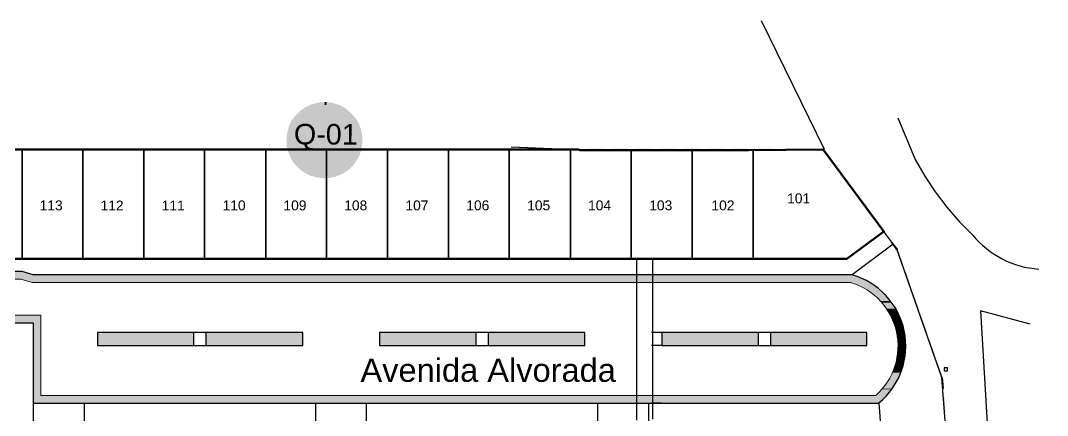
# Model space of a CAD drawing. Extents: x 246293 to 246943, y 9361385 to 9361710.
# Drawn here: x 246783 to 246943.1, y 9361648.3 to 9361709.9 of the extents above; entities that cross this region are included whole.
import ezdxf
from ezdxf.xclip import XClip

# ---------------------------------------------------------------- set-up
doc = ezdxf.new("R2010")
doc.units = 0
doc.header["$XCLIPFRAME"] = 0
doc.styles.add('style0', font='', dxfattribs={"height": 4.19039})
doc.styles.get('style0').set_extended_font_data('Arial')

# ---------------------------------------------------------------- blocks, each defined once
blk = doc.blocks.new('Viewport1')
at = {"linetype": 'Continuous', "lineweight": 25, "true_color": 0x0037dd}
for points in [[(246830.44, 9361697.24), (246829.38, 9361697.13), (246828.38, 9361696.87), (246827.48, 9361696.45), (246826.64, 9361695.87), (246825.9, 9361695.13), (246825.27, 9361694.34), (246824.85, 9361693.39), (246824.59, 9361692.39), (246824.48, 9361691.39), (246824.53, 9361690.33), (246824.8, 9361689.38), (246825.17, 9361688.44), (246825.74, 9361687.54), (246826.48, 9361686.8), (246827.27, 9361686.22), (246828.22, 9361685.75), (246829.22, 9361685.48), (246830.23, 9361685.33), (246831.23, 9361685.38), (246832.23, 9361685.64), (246833.18, 9361686.01), (246834.07, 9361686.59), (246834.81, 9361687.28), (246835.44, 9361688.12), (246835.92, 9361689.02), (246836.18, 9361690.02), (246836.34, 9361691.02), (246836.29, 9361692.02), (246836.08, 9361693.07), (246835.71, 9361694.02), (246835.13, 9361694.87), (246834.44, 9361695.61), (246833.65, 9361696.29), (246832.76, 9361696.76), (246831.75, 9361697.08), (246830.75, 9361697.24), (246830.7, 9361696.76), (246831.65, 9361696.66), (246832.54, 9361696.34), (246833.39, 9361695.92), (246834.18, 9361695.29), (246834.81, 9361694.6), (246835.29, 9361693.81), (246835.65, 9361692.92), (246835.87, 9361691.97), (246835.92, 9361691.02), (246835.76, 9361690.07), (246835.5, 9361689.17), (246835.07, 9361688.33), (246834.49, 9361687.59), (246833.76, 9361686.96), (246832.97, 9361686.43), (246832.12, 9361686.06), (246831.17, 9361685.85), (246830.23, 9361685.8), (246829.28, 9361685.91), (246828.38, 9361686.17), (246827.54, 9361686.59), (246826.75, 9361687.17), (246826.11, 9361687.86), (246825.59, 9361688.65), (246825.17, 9361689.49), (246824.95, 9361690.44), (246824.9, 9361691.39), (246825.01, 9361692.34), (246825.27, 9361693.23), (246825.64, 9361694.08), (246826.22, 9361694.87), (246826.9, 9361695.55), (246827.7, 9361696.08), (246828.54, 9361696.45), (246829.49, 9361696.71), (246830.44, 9361696.76)], [(246830.7, 9361696.76), (246830.44, 9361696.76), (246830.44, 9361697.24), (246830.75, 9361697.24)]]:
    blk.add_hatch(color=162, dxfattribs=at).paths.add_polyline_path(points)
at = {"linetype": 'Continuous', "lineweight": 25, "true_color": 0xfafafa}
for points in [[(246831.49, 9361696.92), (246832.49, 9361696.61), (246828.27, 9361696.61), (246829.33, 9361696.92)], [(246830.44, 9361697.03), (246829.33, 9361696.92), (246831.44, 9361696.92)], [(246831.49, 9361696.92), (246829.33, 9361696.92), (246831.44, 9361696.92)], [(246834.39, 9361695.39), (246835.02, 9361694.6), (246825.74, 9361694.6), (246826.43, 9361695.39)], [(246834.34, 9361695.45), (246834.39, 9361695.39), (246826.43, 9361695.39), (246826.48, 9361695.45)], [(246833.49, 9361696.08), (246834.34, 9361695.45), (246826.48, 9361695.45), (246827.27, 9361696.08)], [(246833.49, 9361696.13), (246833.49, 9361696.08), (246827.27, 9361696.08), (246827.33, 9361696.13)], [(246832.54, 9361696.61), (246833.49, 9361696.13), (246827.33, 9361696.13), (246828.27, 9361696.61)], [(246832.54, 9361696.61), (246828.27, 9361696.61), (246832.49, 9361696.61)], [(246835.6, 9361693.65), (246835.97, 9361692.65), (246824.85, 9361692.65), (246825.17, 9361693.65)], [(246835.07, 9361694.6), (246835.6, 9361693.65), (246825.17, 9361693.65), (246825.22, 9361693.65), (246825.74, 9361694.6)], [(246835.07, 9361694.6), (246825.74, 9361694.6), (246835.02, 9361694.6)], [(246835.97, 9361692.6), (246836.13, 9361691.6), (246824.69, 9361691.6), (246824.85, 9361692.6)], [(246835.97, 9361692.65), (246835.97, 9361692.6), (246824.85, 9361692.6), (246824.85, 9361692.65)], [(246836.13, 9361691.6), (246836.13, 9361691.55), (246824.69, 9361691.55), (246824.69, 9361691.6)], [(246836.13, 9361691.55), (246836.08, 9361690.49), (246824.74, 9361690.49), (246824.69, 9361691.55)], [(246836.08, 9361690.49), (246836.08, 9361690.44), (246824.74, 9361690.44), (246824.74, 9361690.49)], [(246836.08, 9361690.44), (246835.81, 9361689.44), (246825.01, 9361689.44), (246824.74, 9361690.44)], [(246835.81, 9361689.44), (246835.81, 9361689.38), (246825.01, 9361689.38), (246825.01, 9361689.44)], [(246835.81, 9361689.38), (246835.34, 9361688.44), (246825.43, 9361688.44), (246825.01, 9361689.38)], [(246835.34, 9361688.44), (246835.34, 9361688.38), (246825.48, 9361688.38), (246825.43, 9361688.44)], [(246835.34, 9361688.38), (246834.76, 9361687.54), (246826.06, 9361687.54), (246825.48, 9361688.38)], [(246834.76, 9361687.54), (246834.71, 9361687.54), (246826.11, 9361687.54), (246826.06, 9361687.54)], [(246834.71, 9361687.54), (246833.97, 9361686.8), (246826.85, 9361686.8), (246826.11, 9361687.54)], [(246833.97, 9361686.8), (246833.91, 9361686.75), (246826.9, 9361686.75), (246826.85, 9361686.8)], [(246833.91, 9361686.75), (246833.02, 9361686.22), (246827.75, 9361686.22), (246826.9, 9361686.75)], [(246833.02, 9361686.22), (246833.02, 9361686.17), (246827.8, 9361686.17), (246827.75, 9361686.22)], [(246833.02, 9361686.17), (246832.02, 9361685.8), (246828.8, 9361685.8), (246828.75, 9361685.8), (246827.8, 9361686.17)], [(246828.8, 9361685.8), (246830.96, 9361685.59), (246830.91, 9361685.59), (246829.86, 9361685.59)], [(246828.8, 9361685.8), (246830.96, 9361685.59), (246832.02, 9361685.8)]]:
    blk.add_hatch(color=7, dxfattribs=at).paths.add_polyline_path(points)
at = {"linetype": 'Continuous', "lineweight": 0, "true_color": 0x93278f}
for points in [[(246781.57, 9361689.96), (246784.05, 9361689.96), (246784.05, 9361689.65), (246781.57, 9361689.65)], [(246785.32, 9361689.96), (246787.79, 9361689.96), (246787.79, 9361689.65), (246785.32, 9361689.65)], [(246789.06, 9361689.96), (246791.54, 9361689.96), (246791.54, 9361689.65), (246789.06, 9361689.65)], [(246792.8, 9361689.96), (246795.33, 9361689.96), (246795.33, 9361689.65), (246792.8, 9361689.65)], [(246796.54, 9361689.96), (246799.07, 9361689.96), (246799.07, 9361689.65), (246796.54, 9361689.65)], [(246800.29, 9361689.96), (246802.82, 9361689.96), (246802.82, 9361689.65), (246800.29, 9361689.65)], [(246804.08, 9361689.96), (246806.56, 9361689.96), (246806.56, 9361689.65), (246804.08, 9361689.65)], [(246807.82, 9361689.96), (246810.3, 9361689.96), (246810.3, 9361689.65), (246807.82, 9361689.65)], [(246811.57, 9361689.96), (246814.04, 9361689.96), (246814.04, 9361689.65), (246811.57, 9361689.65)], [(246815.31, 9361689.96), (246817.79, 9361689.96), (246817.79, 9361689.65), (246815.31, 9361689.65)], [(246819.05, 9361689.96), (246821.58, 9361689.96), (246821.58, 9361689.65), (246819.05, 9361689.65)], [(246822.79, 9361689.96), (246825.32, 9361689.96), (246825.32, 9361689.65), (246822.79, 9361689.65)], [(246826.54, 9361689.96), (246829.07, 9361689.96), (246829.07, 9361689.65), (246826.54, 9361689.65)], [(246830.33, 9361689.96), (246832.81, 9361689.96), (246832.81, 9361689.65), (246830.33, 9361689.65)], [(246834.07, 9361689.96), (246836.55, 9361689.96), (246836.55, 9361689.65), (246834.07, 9361689.65)], [(246837.82, 9361689.96), (246840.29, 9361689.96), (246840.29, 9361689.65), (246837.82, 9361689.65)], [(246841.56, 9361689.96), (246844.04, 9361689.96), (246844.04, 9361689.65), (246841.56, 9361689.65)], [(246845.3, 9361689.96), (246847.83, 9361689.96), (246847.83, 9361689.65), (246845.3, 9361689.65)], [(246849.04, 9361689.96), (246851.57, 9361689.96), (246851.57, 9361689.65), (246849.04, 9361689.65)], [(246852.84, 9361689.96), (246855.31, 9361689.96), (246855.31, 9361689.65), (246852.84, 9361689.65)], [(246856.58, 9361689.96), (246859.06, 9361689.96), (246859.06, 9361689.65), (246856.58, 9361689.65)], [(246860.32, 9361689.96), (246862.8, 9361689.96), (246862.8, 9361689.65), (246860.32, 9361689.65)], [(246864.06, 9361689.96), (246866.54, 9361689.96), (246866.54, 9361689.65), (246864.06, 9361689.65)], [(246867.81, 9361689.96), (246870.34, 9361689.96), (246870.34, 9361689.65), (246867.81, 9361689.65)], [(246871.55, 9361689.96), (246874.08, 9361689.96), (246874.08, 9361689.65), (246871.55, 9361689.65)], [(246875.29, 9361689.96), (246877.82, 9361689.96), (246877.82, 9361689.65), (246875.29, 9361689.65)], [(246879.09, 9361689.96), (246881.56, 9361689.96), (246881.56, 9361689.65), (246879.09, 9361689.65)], [(246882.83, 9361689.96), (246885.31, 9361689.96), (246885.31, 9361689.65), (246882.83, 9361689.65)], [(246886.57, 9361689.96), (246889.05, 9361689.96), (246889.05, 9361689.65), (246886.57, 9361689.65)], [(246890.31, 9361689.96), (246892.79, 9361689.96), (246892.79, 9361689.65), (246890.31, 9361689.65)], [(246894.06, 9361689.96), (246896.59, 9361689.96), (246896.59, 9361689.65), (246894.06, 9361689.65)], [(246897.8, 9361689.96), (246900.33, 9361689.96), (246900.33, 9361689.65), (246897.8, 9361689.65)], [(246901.54, 9361689.96), (246904.07, 9361689.96), (246904.07, 9361689.65), (246901.54, 9361689.65)], [(246905.34, 9361689.96), (246908.18, 9361689.96), (246908.18, 9361689.65), (246905.34, 9361689.65)], [(246908.29, 9361689.86), (246909.18, 9361688.65), (246908.97, 9361688.49), (246908.08, 9361689.7)], [(246909.92, 9361687.65), (246911.4, 9361685.64), (246911.19, 9361685.48), (246909.71, 9361687.49)], [(246912.19, 9361684.64), (246913.66, 9361682.64), (246913.4, 9361682.48), (246911.92, 9361684.48)], [(246914.4, 9361681.64), (246915.88, 9361679.63), (246915.61, 9361679.42), (246914.14, 9361681.42)], [(246916.62, 9361678.63), (246918.09, 9361676.63), (246917.88, 9361676.42), (246916.4, 9361678.42)], [(246918.83, 9361675.57), (246919.78, 9361674.36), (246919.51, 9361674.2), (246918.62, 9361675.42)], [(246919.78, 9361674.36), (246920.62, 9361671.99), (246920.31, 9361671.88), (246919.51, 9361674.26)], [(246921.04, 9361670.83), (246921.83, 9361668.46), (246921.57, 9361668.35), (246920.73, 9361670.72)], [(246922.26, 9361667.3), (246923.1, 9361664.93), (246922.84, 9361664.82), (246921.99, 9361667.19)], [(246923.52, 9361663.71), (246924.36, 9361661.39), (246924.05, 9361661.29), (246923.2, 9361663.66)], [(246924.73, 9361660.18), (246925.58, 9361657.86), (246925.31, 9361657.76), (246924.47, 9361660.08)], [(246926, 9361656.65), (246926.84, 9361654.33), (246926.53, 9361654.22), (246925.73, 9361656.54)], [(246926.84, 9361654.28), (246927, 9361652.54), (246926.68, 9361652.48), (246926.53, 9361654.22)], [(246927.05, 9361651.27), (246927.26, 9361648.79), (246926.95, 9361648.74), (246926.79, 9361651.27)]]:
    blk.add_hatch(color=217, dxfattribs=at).paths.add_polyline_path(points)
at = {"linetype": 'Continuous', "lineweight": 0, "true_color": 0xed1f24}
for points in [[(246783.26, 9361670.78), (246785, 9361670.3), (246477.02, 9361670.3), (246477.02, 9361670.78)], [(246912.66, 9361670.3), (246914.09, 9361669.77), (246477.02, 9361669.77), (246477.02, 9361670.3)], [(246914.09, 9361669.77), (246914.45, 9361669.62), (246477.02, 9361669.62), (246477.02, 9361669.77)], [(246914.45, 9361669.62), (246915.4, 9361669.14), (246784.74, 9361669.14), (246783.05, 9361669.62)], [(246915.4, 9361669.14), (246915.4, 9361669.09), (246784.84, 9361669.09), (246784.74, 9361669.14)], [(246915.4, 9361669.09), (246916.19, 9361668.56), (246913.87, 9361668.56), (246912.5, 9361669.09)], [(246916.19, 9361668.56), (246916.62, 9361668.3), (246914.35, 9361668.3), (246913.87, 9361668.56)], [(246916.62, 9361668.3), (246917.09, 9361667.88), (246915.14, 9361667.88), (246914.35, 9361668.3)], [(246917.09, 9361667.88), (246917.72, 9361667.3), (246915.88, 9361667.3), (246915.14, 9361667.88)], [(246917.72, 9361667.3), (246917.99, 9361666.98), (246916.3, 9361666.98), (246915.88, 9361667.3)], [(246917.99, 9361666.98), (246918.67, 9361666.19), (246917.09, 9361666.19), (246916.3, 9361666.98)], [(246918.67, 9361666.19), (246918.83, 9361665.93), (246917.35, 9361665.93), (246917.09, 9361666.19)], [(246918.83, 9361665.93), (246919.46, 9361664.98), (246918.04, 9361664.98), (246917.35, 9361665.93)], [(246919.46, 9361664.98), (246919.57, 9361664.77), (246918.2, 9361664.77), (246918.04, 9361664.98)], [(246919.57, 9361664.77), (246920.15, 9361663.66), (246918.83, 9361663.66), (246918.2, 9361664.77)], [(246786.21, 9361663.98), (246786.21, 9361662.82), (246483.82, 9361662.82), (246483.82, 9361663.98)], [(246920.15, 9361663.66), (246920.2, 9361663.5), (246918.88, 9361663.5), (246918.83, 9361663.66)], [(246920.2, 9361663.5), (246920.62, 9361662.29), (246919.36, 9361662.29), (246918.88, 9361663.5)], [(246786.21, 9361662.82), (246786.21, 9361651.48), (246785, 9361651.48), (246785, 9361662.82)], [(246920.62, 9361662.29), (246920.62, 9361662.13), (246919.41, 9361662.13), (246919.36, 9361662.29)], [(246920.62, 9361662.13), (246920.94, 9361660.81), (246919.67, 9361660.81), (246919.41, 9361662.13)], [(246920.94, 9361660.81), (246920.94, 9361660.71), (246919.73, 9361660.71), (246919.67, 9361660.81)], [(246920.94, 9361660.71), (246921.04, 9361659.34), (246919.83, 9361659.34), (246919.73, 9361660.71)], [(246921.04, 9361659.28), (246920.94, 9361657.86), (246919.73, 9361657.86), (246919.83, 9361659.28)], [(246921.04, 9361659.34), (246921.04, 9361659.28), (246919.83, 9361659.28), (246919.83, 9361659.34)], [(246920.94, 9361657.81), (246920.73, 9361656.44), (246919.46, 9361656.44), (246919.73, 9361657.81)], [(246920.94, 9361657.86), (246920.94, 9361657.81), (246919.73, 9361657.81), (246919.73, 9361657.86)], [(246920.67, 9361656.39), (246920.25, 9361655.01), (246918.93, 9361655.01), (246919.46, 9361656.39)], [(246920.73, 9361656.44), (246920.67, 9361656.39), (246919.46, 9361656.39), (246919.46, 9361656.44)], [(246919.62, 9361653.7), (246918.93, 9361652.54), (246917.41, 9361652.54), (246918.25, 9361653.7)], [(246920.25, 9361655.01), (246919.67, 9361653.7), (246918.25, 9361653.7), (246918.93, 9361655.01)], [(246919.62, 9361653.7), (246918.25, 9361653.7), (246919.67, 9361653.7)], [(246918.88, 9361652.43), (246918.09, 9361651.48), (246916.4, 9361651.48), (246917.3, 9361652.43)], [(246918.93, 9361652.54), (246918.88, 9361652.43), (246917.3, 9361652.43), (246917.41, 9361652.54)], [(246918.09, 9361651.48), (246917.93, 9361651.32), (246785, 9361651.32), (246785, 9361651.48)], [(246917.93, 9361651.32), (246916.83, 9361650.27), (246785, 9361650.27), (246785, 9361651.32)]]:
    blk.add_hatch(color=240, dxfattribs=at).paths.add_polyline_path(points)
at = {"linetype": 'Continuous', "lineweight": 25, "true_color": 0x37dd00}
for points in [[(246809.98, 9361661.29), (246809.98, 9361659.28), (246795.02, 9361659.28), (246795.02, 9361661.29)], [(246827.01, 9361661.29), (246827.01, 9361659.28), (246811.99, 9361659.28), (246811.99, 9361661.29)], [(246854, 9361661.29), (246854, 9361659.28), (246838.97, 9361659.28), (246838.97, 9361661.29)], [(246871.02, 9361661.29), (246871.02, 9361659.28), (246856, 9361659.28), (246856, 9361661.29)], [(246898.01, 9361661.29), (246898.01, 9361659.28), (246882.99, 9361659.28), (246882.99, 9361661.29)], [(246914.98, 9361661.29), (246914.98, 9361659.28), (246900.01, 9361659.28), (246900.01, 9361661.29)]]:
    blk.add_hatch(color=82, dxfattribs=at).paths.add_polyline_path(points)
at = {"color": 6, "linetype": 'Continuous', "lineweight": 25, "true_color": 0xff00ff}
blk.add_line((246898.48, 9361709.94), (246908.34, 9361689.86), dxfattribs=at)
at = {"color": 217, "linetype": 'Continuous', "lineweight": 0, "true_color": 0x93278f}
for p, q in [((246908.18, 9361689.96), (246908.18, 9361689.65)), ((246919.78, 9361674.36), (246919.51, 9361674.2))]:
    blk.add_line(p, q, dxfattribs=at)
at = {"color": 1, "linetype": 'Continuous', "lineweight": 25, "true_color": 0xff0000}
for p, q in [((246911.87, 9361672.78), (246917.62, 9361677.05)), ((246884.04, 9361672.78), (246878.93, 9361672.78)), ((246879.14, 9361672.78), (246879.03, 9361672.83)), ((246879.09, 9361647.63), (246879.09, 9361672.94)), ((246885.46, 9361672.78), (246881.41, 9361672.78)), ((246881.56, 9361672.78), (246881.56, 9361670.3)), ((246885.78, 9361670.3), (246881.41, 9361670.3)), ((246885.78, 9361670.3), (246881.41, 9361670.3)), ((246881.56, 9361670.25), (246881.51, 9361670.35)), ((246881.56, 9361670.46), (246881.56, 9361661.13)), ((246882.93, 9361661.29), (246881.41, 9361661.29)), ((246882.93, 9361661.29), (246881.41, 9361661.29)), ((246881.51, 9361661.34), (246881.56, 9361661.23)), ((246881.56, 9361661.29), (246881.56, 9361659.28)), ((246882.93, 9361659.28), (246881.41, 9361659.28)), ((246882.93, 9361659.28), (246881.41, 9361659.28)), ((246881.56, 9361659.23), (246881.51, 9361659.34)), ((246881.56, 9361659.44), (246881.56, 9361650.16)), ((246882.93, 9361650.27), (246881.41, 9361650.27)), ((246882.93, 9361650.27), (246881.41, 9361650.27)), ((246881.51, 9361650.32), (246881.56, 9361650.27)), ((246881.56, 9361650.27), (246881.56, 9361647.79))]:
    blk.add_line(p, q, dxfattribs=at)
at = {"color": 240, "linetype": 'Continuous', "lineweight": 0, "true_color": 0xed1f24}
blk.add_line((246912.5, 9361669.09), (246784.84, 9361669.09), dxfattribs=at)
at = {"color": 6, "linetype": 'Continuous', "lineweight": 25, "true_color": 0xff00ff}
for points in [[(246919.78, 9361694.76), (246922.52, 9361688.28), (246924, 9361685.69), (246925.63, 9361683.22), (246927.42, 9361680.84), (246929.37, 9361678.58), (246931.48, 9361676.47)], [(246859.53, 9361690.23), (246869.65, 9361689.81), (246870.28, 9361689.75), (246891.37, 9361689.75), (246908.18, 9361689.81), (246908.34, 9361689.86)]]:
    blk.add_lwpolyline(points, dxfattribs=at)
at = {"color": 1, "linetype": 'Continuous', "lineweight": 25, "true_color": 0xff0000}
for points in [[(246932.22, 9361582.22), (246926.68, 9361654.28), (246919.62, 9361674.31), (246917.62, 9361677.05), (246911.87, 9361672.78), (246896.53, 9361672.78), (246887.05, 9361672.78), (246877.56, 9361672.78), (246868.23, 9361672.78), (246858.74, 9361672.78), (246849.25, 9361672.78), (246839.92, 9361672.78), (246830.38, 9361672.78), (246820.9, 9361672.78), (246811.57, 9361672.78), (246802.08, 9361672.78), (246792.59, 9361672.78), (246783.26, 9361672.78), (246773.72, 9361672.78)], [(246766.97, 9361662.82), (246785, 9361662.82), (246785, 9361650.8), (246785, 9361641.31), (246785, 9361631.77), (246785, 9361622.28), (246785, 9361612.79), (246785, 9361603.3), (246785, 9361593.81), (246785, 9361584.27), (246785, 9361574.78), (246785, 9361565.29), (246785, 9361555.8), (246785, 9361546.32), (246785, 9361536.77), (246785, 9361527.29)], [(246793.01, 9361637.78), (246793.01, 9361650.27), (246810.99, 9361650.27), (246829.01, 9361650.27), (246829.01, 9361637.78)], [(246836.97, 9361637.78), (246836.97, 9361650.27), (246855, 9361650.27), (246872.97, 9361650.27), (246872.97, 9361637.78)], [(246880.98, 9361637.78), (246880.98, 9361650.27), (246899.01, 9361650.27), (246916.83, 9361650.27), (246917.78, 9361637.93)], [(246932.22, 9361582.22), (246926.68, 9361654.28), (246919.62, 9361674.31), (246919.09, 9361675.05), (246912.66, 9361670.3), (246896.48, 9361670.3), (246887.1, 9361670.3), (246877.56, 9361670.3), (246868.23, 9361670.3), (246858.74, 9361670.3), (246849.25, 9361670.3), (246839.87, 9361670.3), (246830.44, 9361670.3), (246820.9, 9361670.3), (246811.72, 9361670.3), (246802.03, 9361670.3), (246785, 9361670.3), (246783.26, 9361670.78), (246773.72, 9361670.78)], [(246912.66, 9361670.3), (246785, 9361670.3), (246783.26, 9361670.78), (246477.02, 9361670.78), (246477.02, 9361662.71), (246477.02, 9361453.8), (246484.98, 9361452.8), (246484.98, 9361662.82), (246785, 9361662.82), (246785, 9361650.27), (246916.83, 9361650.27)]]:
    blk.add_lwpolyline(points, dxfattribs=at)
at = {"color": 5, "linetype": 'Continuous', "lineweight": 50, "true_color": 0x0000ff}
for points in [[(246908.18, 9361689.81), (246896.53, 9361689.75), (246891.37, 9361689.75), (246887.05, 9361689.75), (246877.56, 9361689.75), (246870.28, 9361689.75), (246870.02, 9361689.81), (246868.23, 9361689.81), (246858.74, 9361689.81), (246849.25, 9361689.81), (246839.92, 9361689.81), (246830.38, 9361689.81), (246820.9, 9361689.81), (246811.57, 9361689.81), (246802.08, 9361689.81), (246792.59, 9361689.81), (246783.26, 9361689.81), (246773.72, 9361689.81)], [(246773.72, 9361672.78), (246783.26, 9361672.78), (246792.59, 9361672.78), (246802.08, 9361672.78), (246811.57, 9361672.78), (246820.9, 9361672.78), (246830.38, 9361672.78), (246839.92, 9361672.78), (246849.25, 9361672.78), (246858.74, 9361672.78), (246868.23, 9361672.78), (246877.56, 9361672.78), (246887.05, 9361672.78), (246896.53, 9361672.78), (246911.87, 9361672.78), (246917.62, 9361677.05), (246908.18, 9361689.81)]]:
    blk.add_lwpolyline(points, dxfattribs=at)
at = {"color": 3, "linetype": 'Continuous', "lineweight": 25, "true_color": 0x00ff00}
for points in [[(246783.26, 9361689.81), (246773.72, 9361689.81), (246773.72, 9361672.78), (246783.26, 9361672.78), (246783.26, 9361689.81)], [(246792.75, 9361689.81), (246792.59, 9361689.81), (246783.26, 9361689.81), (246783.26, 9361672.78), (246792.59, 9361672.78), (246792.75, 9361672.78), (246792.75, 9361689.81)], [(246802.24, 9361689.81), (246802.08, 9361689.81), (246792.75, 9361689.81), (246792.75, 9361672.78), (246802.08, 9361672.78), (246802.24, 9361672.78), (246802.24, 9361689.81)], [(246811.72, 9361689.81), (246811.57, 9361689.81), (246802.24, 9361689.81), (246802.24, 9361672.78), (246811.57, 9361672.78), (246811.72, 9361672.78), (246811.72, 9361689.81)], [(246821.26, 9361689.81), (246820.9, 9361689.81), (246811.72, 9361689.81), (246811.72, 9361672.78), (246820.9, 9361672.78), (246821.26, 9361672.78), (246821.26, 9361689.81)], [(246830.75, 9361689.81), (246830.38, 9361689.81), (246821.26, 9361689.81), (246821.26, 9361672.78), (246830.38, 9361672.78), (246830.75, 9361672.78), (246830.75, 9361689.81)], [(246840.24, 9361689.81), (246839.92, 9361689.81), (246830.75, 9361689.81), (246830.75, 9361672.78), (246839.92, 9361672.78), (246840.24, 9361672.78), (246840.24, 9361689.81)], [(246849.73, 9361689.81), (246849.25, 9361689.81), (246840.24, 9361689.81), (246840.24, 9361672.78), (246849.25, 9361672.78), (246849.73, 9361672.78), (246849.73, 9361689.81)], [(246859.22, 9361689.81), (246858.74, 9361689.81), (246849.73, 9361689.81), (246849.73, 9361672.78), (246858.74, 9361672.78), (246859.22, 9361672.78), (246859.22, 9361689.81)], [(246868.76, 9361689.81), (246868.23, 9361689.81), (246859.22, 9361689.81), (246859.22, 9361672.78), (246868.23, 9361672.78), (246868.76, 9361672.78), (246868.76, 9361689.81)], [(246878.24, 9361689.75), (246877.56, 9361689.75), (246870.28, 9361689.75), (246870.02, 9361689.81), (246868.76, 9361689.81), (246868.76, 9361672.78), (246877.56, 9361672.78), (246878.24, 9361672.78), (246878.24, 9361689.75)], [(246887.73, 9361689.75), (246887.05, 9361689.75), (246878.24, 9361689.75), (246878.24, 9361672.78), (246887.05, 9361672.78), (246887.73, 9361672.78), (246887.73, 9361689.75)], [(246897.22, 9361689.75), (246896.53, 9361689.75), (246891.37, 9361689.75), (246887.73, 9361689.75), (246887.73, 9361672.78), (246896.53, 9361672.78), (246897.22, 9361672.78), (246897.22, 9361689.75)], [(246908.18, 9361689.81), (246897.22, 9361689.75), (246897.22, 9361672.78), (246911.87, 9361672.78), (246917.62, 9361677.05), (246908.18, 9361689.81)], [(246940.44, 9361662.61), (246932.69, 9361664.66), (246934.22, 9361639.25), (246940.55, 9361600.3), (246943.13, 9361574.84)], [(246795.02, 9361661.29), (246795.02, 9361659.28), (246827.01, 9361659.28), (246827.01, 9361661.29), (246795.02, 9361661.29)], [(246811.99, 9361661.29), (246809.98, 9361661.29), (246809.98, 9361659.28), (246811.99, 9361659.28), (246811.99, 9361661.29)], [(246838.97, 9361661.29), (246838.97, 9361659.28), (246871.02, 9361659.28), (246871.02, 9361661.29), (246838.97, 9361661.29)], [(246856, 9361661.29), (246854, 9361661.29), (246854, 9361659.28), (246856, 9361659.28), (246856, 9361661.29)], [(246882.99, 9361661.29), (246882.99, 9361659.28), (246914.98, 9361659.28), (246914.98, 9361661.29), (246882.99, 9361661.29)], [(246900.01, 9361661.29), (246898.01, 9361661.29), (246898.01, 9361659.28), (246900.01, 9361659.28), (246900.01, 9361661.29)]]:
    blk.add_lwpolyline(points, dxfattribs=at)
at = {"color": 240, "linetype": 'Continuous', "lineweight": 0, "true_color": 0xed1f24}
blk.add_lwpolyline([(246784.84, 9361669.09), (246783.05, 9361669.62), (246478.18, 9361669.62), (246478.18, 9361662.71), (246478.18, 9361454.86), (246483.82, 9361454.12), (246483.82, 9361663.98), (246786.21, 9361663.98), (246786.21, 9361651.48), (246916.4, 9361651.48)], dxfattribs=at)
at = {"color": 18, "linetype": 'Continuous', "lineweight": 25, "true_color": 0x000000}
blk.add_lwpolyline([(246927.05, 9361655.33), (246927.53, 9361655.33), (246927.53, 9361655.75), (246927.05, 9361655.75), (246927.05, 9361655.33)], dxfattribs=at)
at = {"color": 6, "linetype": 'Continuous', "lineweight": 25, "true_color": 0xff00ff}
blk.add_arc((246942.71, 9361685.59), 14.44, 219.0509, 266.347, dxfattribs=at)
at = {"color": 1, "linetype": 'Continuous', "lineweight": 25, "true_color": 0xff0000}
blk.add_arc((246909.5, 9361659.18), 11.54, 309.6222, 73.916, dxfattribs=at)
at = {"color": 240, "linetype": 'Continuous', "lineweight": 0, "true_color": 0xed1f24}
blk.add_arc((246909.5, 9361659.18), 10.33, 311.9623, 73.0042, dxfattribs=at)
at = {"color": 162, "linetype": 'Continuous', "lineweight": 25, "true_color": 0x0037dd, "insert": (246825.64, 9361689.75), "char_height": 3.202, "attachment_point": 7, "rotation": 359.8022, "style": 'style0'}
blk.add_mtext('Q-01', dxfattribs=at)
at = {"color": 1, "linetype": 'Continuous', "lineweight": 25, "true_color": 0xff0000, "char_height": 1.542, "attachment_point": 7, "style": 'style0'}
for s, insert in [('101', (246902.54, 9361681.42)), ('113', (246786, 9361680.32)), ('112', (246795.49, 9361680.32)), ('111', (246805.03, 9361680.32)), ('110', (246814.52, 9361680.32)), ('109', (246824.01, 9361680.32)), ('108', (246833.49, 9361680.32)), ('107', (246843.03, 9361680.32)), ('106', (246852.52, 9361680.32)), ('105', (246862.01, 9361680.32)), ('104', (246871.5, 9361680.32)), ('103', (246881.04, 9361680.32)), ('102', (246890.74, 9361680.32))]:
    blk.add_mtext(s, dxfattribs=dict(at, insert=insert))
at = {"color": 18, "linetype": 'Continuous', "lineweight": 50, "true_color": 0x000000, "insert": (246836.02, 9361653.54), "char_height": 3.6369, "attachment_point": 7, "style": 'style0'}
blk.add_mtext('Avenida Alvorada', dxfattribs=at)

msp = doc.modelspace()

# ---------------------------------------------------------------- block references
at = {"color": 7, "linetype": 'Continuous', "lineweight": 25}
ref = msp.add_blockref('Viewport1', (0, 0), dxfattribs=at)
XClip(ref).set_block_clipping_path([(246293.0645908564, 9361385.3773180377), (246947.9778113067, 9361715.953146778)])

doc.saveas('drawing.dxf')
